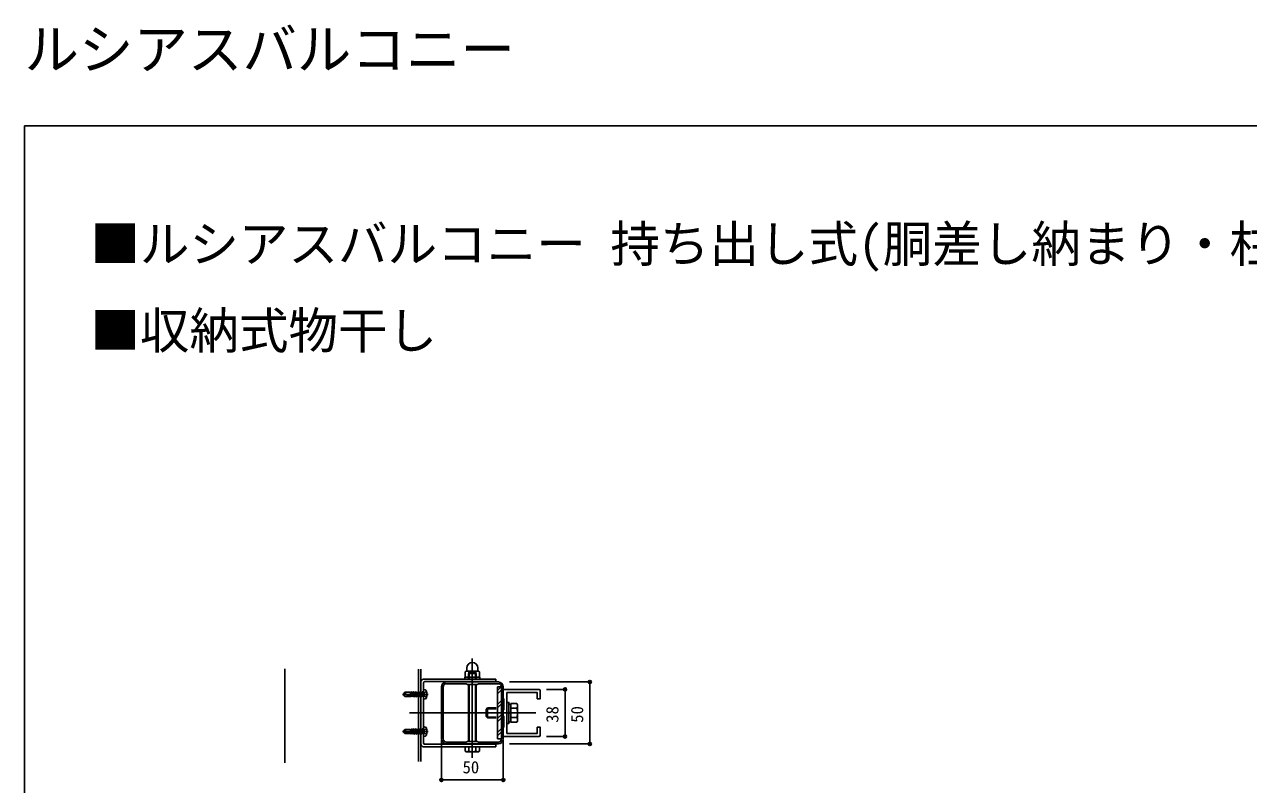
# Model space of a CAD drawing. Units: millimetres, scale not verified. Extents: x -990 to 990, y -1600 to 1602.
# Drawn here: x -990 to -1, y 988 to 1602 of the extents above; entities that cross this region are included whole.
import ezdxf
from ezdxf.enums import TextEntityAlignment as Align

# ---------------------------------------------------------------- set-up
doc = ezdxf.new("R2010")
doc.units = ezdxf.units.MM
doc.header["$LTSCALE"] = 8
for name, color, linetype in [('0-1_USER1', 3, 'Continuous'), ('0-2_YKK_11', 7, 'Continuous'), ('0-3_YKK_12', 2, 'Continuous'), ('0-4_YKK_13', 4, 'Continuous'), ('0-5_YKK_D', 6, 'Continuous'), ('0-6_YKK_ZWAK', 7, 'Continuous')]:
    doc.layers.add(name, color=color, linetype=linetype)
doc.styles.add('ＭＳ ゴシック', font='')
doc.styles.get('ＭＳ ゴシック').set_extended_font_data('MS Gothic')

msp = doc.modelspace()

# ---------------------------------------------------------------- linework, layer by layer
at = {"layer": '0-2_YKK_11'}
msp.add_line((-604.687, 1067.116), (-604.687, 1046.116), dxfattribs=at)
for points in [[(-607.287, 1071.116), (-627.546, 1071.116), (-627.824, 1070.929), (-628.287, 1070.616), (-628.751, 1070.929), (-629.029, 1071.116), (-649.287, 1071.116)], [(-649.287, 1069.716), (-633.327, 1069.716), (-632.287, 1069.116), (-628.287, 1069.116), (-624.287, 1069.116), (-623.248, 1069.716), (-607.287, 1069.716)], [(-653.287, 1067.116), (-653.287, 1066.416), (-653.237, 1066.25), (-653.187, 1066.085), (-653.187, 1046.116), (-653.187, 1026.148), (-653.237, 1025.982), (-653.287, 1025.816), (-653.287, 1025.116)], [(-651.887, 1025.116), (-651.887, 1046.116), (-651.887, 1067.116)], [(-604.687, 1067.116), (-604.687, 1046.116), (-604.687, 1025.116)], [(-603.287, 1025.116), (-603.287, 1025.816), (-603.337, 1025.982), (-603.387, 1026.148), (-603.387, 1046.116), (-603.387, 1066.085), (-603.337, 1066.25), (-603.287, 1066.416), (-603.287, 1067.116)], [(-574.387, 1065.116), (-603.387, 1065.116), (-603.387, 1057.616), (-602.887, 1057.616), (-602.887, 1048.616), (-603.387, 1048.616), (-603.387, 1043.616), (-602.887, 1043.616), (-602.887, 1034.616), (-603.387, 1034.616), (-603.387, 1027.116), (-574.387, 1027.116)], [(-600.387, 1029.616), (-600.387, 1062.616), (-575.887, 1062.616), (-575.887, 1057.616), (-573.387, 1057.616), (-573.387, 1064.116)], [(-573.387, 1028.116), (-573.387, 1034.616), (-575.887, 1034.616), (-575.887, 1029.616), (-600.387, 1029.616)], [(-607.287, 1022.516), (-623.248, 1022.516), (-624.287, 1023.116), (-628.287, 1023.116), (-632.287, 1023.116), (-633.327, 1022.516), (-649.287, 1022.516)], [(-649.287, 1021.116), (-629.029, 1021.116), (-628.751, 1021.304), (-628.287, 1021.616), (-627.824, 1021.304), (-627.546, 1021.116), (-607.287, 1021.116)]]:
    msp.add_lwpolyline(points, dxfattribs=at)
for centre, radius, start, end in [((-649.287, 1067.116), 4, 90.00001, 179.99999), ((-649.287, 1067.116), 2.6, 90.00001, 179.99999), ((-607.287, 1067.116), 4, 0.00001, 89.99999), ((-607.287, 1067.116), 2.6, 0.00001, 89.99999), ((-574.387, 1064.116), 1, 0, 90), ((-649.287, 1025.116), 4, 180.00001, 269.99999), ((-649.287, 1025.116), 2.6, 180.00001, 269.99999), ((-607.287, 1025.116), 4, 270.00001, 359.99999), ((-607.287, 1025.116), 2.6, 270.00001, 359.99999), ((-574.387, 1028.116), 1, 270, 0)]:
    msp.add_arc(centre, radius, start, end, dxfattribs=at)
at = {"layer": '0-3_YKK_12'}
for p, q in [((-779.788, 1081.748), (-779.788, 1005.92)), ((-671.788, 1006.868), (-671.788, 1081.333)), ((-669.788, 1081.481), (-669.788, 1006.864)), ((-652.477, 1046.116), (-580.658, 1046.116))]:
    msp.add_line(p, q, dxfattribs=at)
at = {"layer": '0-4_YKK_13'}
for p, q in [((-628.287, 1009.866), (-628.287, 1090.011)), ((-633.287, 1079.866), (-634.061, 1079.42)), ((-634.061, 1075.313), (-634.061, 1079.42)), ((-623.287, 1079.866), (-633.287, 1079.866)), ((-632.787, 1082.366), (-632.787, 1080.366)), ((-631.287, 1077.866), (-630.287, 1078.866)), ((-631.287, 1077.866), (-631.287, 1073.366)), ((-631.287, 1077.866), (-625.287, 1077.866)), ((-631.174, 1075.313), (-631.174, 1079.42)), ((-630.747, 1078.406), (-630.747, 1073.366)), ((-626.287, 1078.866), (-630.287, 1078.866)), ((-625.287, 1077.866), (-626.287, 1078.866)), ((-625.827, 1078.406), (-625.827, 1073.366)), ((-625.401, 1075.313), (-625.401, 1079.42)), ((-625.287, 1073.366), (-625.287, 1077.866)), ((-623.787, 1082.366), (-623.787, 1080.366)), ((-623.287, 1079.866), (-622.514, 1079.42)), ((-622.514, 1075.313), (-622.514, 1079.42)), ((-669.788, 1071.366), (-669.788, 1020.866)), ((-609.288, 1073.366), (-667.788, 1073.366)), ((-667.788, 1021.866), (-667.788, 1070.366)), ((-609.288, 1071.366), (-666.788, 1071.366)), ((-633.287, 1074.866), (-634.061, 1075.313)), ((-623.287, 1074.866), (-633.287, 1074.866)), ((-631.337, 1074.866), (-631.337, 1073.366)), ((-631.287, 1069.116), (-631.287, 1023.116)), ((-630.747, 1069.116), (-630.747, 1023.116)), ((-625.827, 1069.116), (-625.827, 1023.116)), ((-625.287, 1023.116), (-625.287, 1069.116)), ((-625.237, 1074.866), (-625.237, 1073.366)), ((-623.287, 1074.866), (-622.514, 1075.313)), ((-609.288, 1071.366), (-609.288, 1073.366)), ((-663.988, 1061.116), (-684.788, 1061.116)), ((-683.788, 1061.116), (-682.725, 1062.816)), ((-683.788, 1061.116), (-682.725, 1059.416)), ((-683.561, 1061.212), (-678.288, 1059.799)), ((-678.288, 1062.816), (-682.725, 1062.816)), ((-678.288, 1059.416), (-682.725, 1059.416)), ((-678.288, 1059.416), (-678.288, 1062.816)), ((-678.088, 1062.591), (-678.288, 1062.816)), ((-677.658, 1059.016), (-678.288, 1062.362)), ((-677.758, 1059.016), (-678.288, 1061.83)), ((-678.288, 1060.271), (-678.119, 1059.641)), ((-678.288, 1059.641), (-678.119, 1059.641)), ((-678.119, 1059.641), (-677.758, 1059.016)), ((-678.088, 1062.591), (-677.509, 1062.591)), ((-677.297, 1059.641), (-678.088, 1062.591)), ((-677.758, 1059.016), (-677.658, 1059.016)), ((-677.297, 1059.641), (-677.658, 1059.016)), ((-677.509, 1062.591), (-676.719, 1059.641)), ((-677.297, 1059.641), (-676.719, 1059.641)), ((-676.358, 1059.016), (-677.149, 1063.216)), ((-676.258, 1059.016), (-677.049, 1063.216)), ((-676.688, 1062.591), (-677.049, 1063.216)), ((-676.719, 1059.641), (-676.358, 1059.016)), ((-675.897, 1059.641), (-676.688, 1062.591)), ((-676.688, 1062.591), (-676.109, 1062.591)), ((-676.358, 1059.016), (-676.258, 1059.016)), ((-675.897, 1059.641), (-676.258, 1059.016)), ((-676.109, 1062.591), (-675.319, 1059.641)), ((-675.897, 1059.641), (-673.919, 1059.641)), ((-674.958, 1059.016), (-675.749, 1063.216)), ((-674.858, 1059.016), (-675.649, 1063.216)), ((-675.288, 1062.591), (-675.649, 1063.216)), ((-675.319, 1059.641), (-674.958, 1059.016)), ((-674.497, 1059.641), (-675.288, 1062.591)), ((-675.288, 1062.591), (-674.709, 1062.591)), ((-674.958, 1059.016), (-674.858, 1059.016)), ((-674.497, 1059.641), (-674.858, 1059.016)), ((-674.709, 1062.591), (-674.349, 1063.216)), ((-674.709, 1062.591), (-673.919, 1059.641)), ((-673.558, 1059.016), (-674.349, 1063.216)), ((-674.349, 1063.216), (-674.249, 1063.216)), ((-673.458, 1059.016), (-674.249, 1063.216)), ((-673.888, 1062.591), (-674.249, 1063.216)), ((-673.097, 1059.641), (-673.888, 1062.591)), ((-673.888, 1062.591), (-673.309, 1062.591)), ((-673.097, 1059.641), (-673.458, 1059.016)), ((-673.309, 1062.591), (-672.949, 1063.216)), ((-673.309, 1062.591), (-672.519, 1059.641)), ((-673.097, 1059.641), (-672.519, 1059.641)), ((-672.158, 1059.016), (-672.949, 1063.216)), ((-672.949, 1063.216), (-672.849, 1063.216)), ((-672.058, 1059.016), (-672.849, 1063.216)), ((-672.488, 1062.591), (-672.849, 1063.216)), ((-672.519, 1059.641), (-672.158, 1059.016)), ((-671.697, 1059.641), (-672.488, 1062.591)), ((-672.488, 1062.591), (-671.909, 1062.591)), ((-672.158, 1059.016), (-672.058, 1059.016)), ((-671.697, 1059.641), (-672.058, 1059.016)), ((-671.909, 1062.591), (-671.549, 1063.216)), ((-671.909, 1062.591), (-671.119, 1059.641)), ((-671.697, 1059.641), (-671.119, 1059.641)), ((-671.549, 1063.216), (-671.449, 1063.216)), ((-670.758, 1059.016), (-671.549, 1063.216)), ((-671.088, 1062.591), (-671.449, 1063.216)), ((-670.658, 1059.016), (-671.449, 1063.216)), ((-671.088, 1062.591), (-670.509, 1062.591)), ((-670.297, 1059.641), (-671.088, 1062.591)), ((-670.297, 1059.641), (-670.658, 1059.016)), ((-670.509, 1062.591), (-670.149, 1063.216)), ((-670.509, 1062.591), (-669.719, 1059.641)), ((-670.297, 1059.641), (-669.719, 1059.641)), ((-670.149, 1063.216), (-670.049, 1063.216)), ((-669.358, 1059.016), (-670.149, 1063.216)), ((-669.688, 1062.591), (-670.049, 1063.216)), ((-669.258, 1059.016), (-670.049, 1063.216)), ((-669.688, 1062.591), (-669.109, 1062.591)), ((-668.897, 1059.641), (-669.688, 1062.591)), ((-668.897, 1059.641), (-669.258, 1059.016)), ((-669.109, 1062.591), (-668.749, 1063.216)), ((-669.109, 1062.591), (-668.319, 1059.641)), ((-668.897, 1059.641), (-668.288, 1059.641)), ((-668.749, 1063.216), (-668.649, 1063.216)), ((-668.288, 1060.767), (-668.749, 1063.216)), ((-668.288, 1062.591), (-668.649, 1063.216)), ((-668.288, 1061.299), (-668.649, 1063.216)), ((-668.188, 1062.816), (-668.288, 1062.816)), ((-668.288, 1059.416), (-668.288, 1062.816)), ((-668.188, 1059.416), (-668.288, 1059.416)), ((-667.152, 1062.374), (-667.821, 1061.116)), ((-666.308, 1064.72), (-667.788, 1065.116)), ((-667.788, 1065.116), (-667.788, 1057.116)), ((-665.221, 1063.316), (-667.152, 1062.374)), ((-607.887, 1064.343), (-605.114, 1067.116)), ((-607.887, 1061.514), (-604.687, 1064.714)), ((-666.308, 1057.513), (-667.788, 1057.116)), ((-617.187, 1048.916), (-615.987, 1050.116)), ((-617.187, 1048.916), (-617.187, 1043.316)), ((-616.635, 1049.468), (-608.987, 1049.468)), ((-615.987, 1050.116), (-615.987, 1042.116)), ((-608.987, 1050.116), (-615.987, 1050.116)), ((-607.887, 1053.029), (-604.687, 1056.229)), ((-607.887, 1050.201), (-604.687, 1053.401)), ((-597.187, 1053.166), (-598.787, 1053.166)), ((-597.187, 1053.622), (-592.268, 1053.622)), ((-597.187, 1038.611), (-597.187, 1053.622)), ((-597.187, 1042.116), (-597.187, 1050.116)), ((-597.187, 1049.869), (-592.268, 1049.869)), ((-591.687, 1052.616), (-592.268, 1053.622)), ((-591.687, 1039.616), (-591.687, 1052.616)), ((-678.932, 1046.116), (-600.478, 1046.116)), ((-589.187, 1046.116), (-619.687, 1046.116)), ((-618.181, 1046.116), (-599.102, 1046.116)), ((-617.187, 1043.316), (-615.987, 1042.116)), ((-616.635, 1042.764), (-608.987, 1042.764)), ((-615.987, 1042.116), (-608.987, 1042.116)), ((-607.887, 1041.715), (-604.687, 1044.915)), ((-607.887, 1038.887), (-604.687, 1042.087)), ((-577.087, 1046.116), (-607.587, 1046.116)), ((-597.187, 1046.366), (-598.787, 1046.366)), ((-597.187, 1045.866), (-598.787, 1045.866)), ((-598.787, 1039.066), (-597.187, 1039.066)), ((-597.187, 1042.363), (-592.268, 1042.363)), ((-597.187, 1038.611), (-592.268, 1038.611)), ((-591.687, 1039.616), (-592.268, 1038.611)), ((-663.988, 1031.116), (-684.788, 1031.116)), ((-683.788, 1031.116), (-682.725, 1032.816)), ((-683.788, 1031.116), (-682.725, 1029.416)), ((-683.561, 1031.212), (-678.288, 1029.799)), ((-678.288, 1032.816), (-682.725, 1032.816)), ((-678.288, 1029.416), (-682.725, 1029.416)), ((-678.288, 1029.416), (-678.288, 1032.816)), ((-678.088, 1032.591), (-678.288, 1032.816)), ((-677.658, 1029.016), (-678.288, 1032.362)), ((-677.758, 1029.016), (-678.288, 1031.83)), ((-678.288, 1030.271), (-678.119, 1029.641)), ((-678.288, 1029.641), (-678.119, 1029.641)), ((-678.119, 1029.641), (-677.758, 1029.016)), ((-678.088, 1032.591), (-677.509, 1032.591)), ((-677.297, 1029.641), (-678.088, 1032.591)), ((-677.758, 1029.016), (-677.658, 1029.016)), ((-677.297, 1029.641), (-677.658, 1029.016)), ((-677.509, 1032.591), (-676.719, 1029.641)), ((-677.297, 1029.641), (-676.719, 1029.641)), ((-676.358, 1029.016), (-677.149, 1033.216)), ((-676.258, 1029.016), (-677.049, 1033.216)), ((-676.688, 1032.591), (-677.049, 1033.216)), ((-676.719, 1029.641), (-676.358, 1029.016)), ((-675.897, 1029.641), (-676.688, 1032.591)), ((-676.688, 1032.591), (-676.109, 1032.591)), ((-676.358, 1029.016), (-676.258, 1029.016)), ((-675.897, 1029.641), (-676.258, 1029.016)), ((-676.109, 1032.591), (-675.319, 1029.641)), ((-675.897, 1029.641), (-673.919, 1029.641)), ((-674.958, 1029.016), (-675.749, 1033.216)), ((-674.858, 1029.016), (-675.649, 1033.216)), ((-675.288, 1032.591), (-675.649, 1033.216)), ((-675.319, 1029.641), (-674.958, 1029.016)), ((-674.497, 1029.641), (-675.288, 1032.591)), ((-675.288, 1032.591), (-674.709, 1032.591)), ((-674.958, 1029.016), (-674.858, 1029.016)), ((-674.497, 1029.641), (-674.858, 1029.016)), ((-674.709, 1032.591), (-674.349, 1033.216)), ((-674.709, 1032.591), (-673.919, 1029.641)), ((-673.558, 1029.016), (-674.349, 1033.216)), ((-674.349, 1033.216), (-674.249, 1033.216)), ((-673.458, 1029.016), (-674.249, 1033.216)), ((-673.888, 1032.591), (-674.249, 1033.216)), ((-673.097, 1029.641), (-673.888, 1032.591)), ((-673.888, 1032.591), (-673.309, 1032.591)), ((-673.097, 1029.641), (-673.458, 1029.016)), ((-673.309, 1032.591), (-672.949, 1033.216)), ((-673.309, 1032.591), (-672.519, 1029.641)), ((-673.097, 1029.641), (-672.519, 1029.641)), ((-672.158, 1029.016), (-672.949, 1033.216)), ((-672.949, 1033.216), (-672.849, 1033.216)), ((-672.058, 1029.016), (-672.849, 1033.216)), ((-672.488, 1032.591), (-672.849, 1033.216)), ((-672.519, 1029.641), (-672.158, 1029.016)), ((-671.697, 1029.641), (-672.488, 1032.591)), ((-672.488, 1032.591), (-671.909, 1032.591)), ((-672.158, 1029.016), (-672.058, 1029.016)), ((-671.697, 1029.641), (-672.058, 1029.016)), ((-671.909, 1032.591), (-671.549, 1033.216)), ((-671.909, 1032.591), (-671.119, 1029.641)), ((-671.697, 1029.641), (-671.119, 1029.641)), ((-671.549, 1033.216), (-671.449, 1033.216)), ((-670.758, 1029.016), (-671.549, 1033.216)), ((-671.088, 1032.591), (-671.449, 1033.216)), ((-670.658, 1029.016), (-671.449, 1033.216)), ((-671.088, 1032.591), (-670.509, 1032.591)), ((-670.297, 1029.641), (-671.088, 1032.591)), ((-670.297, 1029.641), (-670.658, 1029.016)), ((-670.509, 1032.591), (-670.149, 1033.216)), ((-670.509, 1032.591), (-669.719, 1029.641)), ((-670.297, 1029.641), (-669.719, 1029.641)), ((-670.149, 1033.216), (-670.049, 1033.216)), ((-669.358, 1029.016), (-670.149, 1033.216)), ((-669.688, 1032.591), (-670.049, 1033.216)), ((-669.258, 1029.016), (-670.049, 1033.216)), ((-669.688, 1032.591), (-669.109, 1032.591)), ((-668.897, 1029.641), (-669.688, 1032.591)), ((-668.897, 1029.641), (-669.258, 1029.016)), ((-669.109, 1032.591), (-668.749, 1033.216)), ((-669.109, 1032.591), (-668.319, 1029.641)), ((-668.897, 1029.641), (-668.288, 1029.641)), ((-668.749, 1033.216), (-668.649, 1033.216)), ((-668.288, 1030.767), (-668.749, 1033.216)), ((-668.288, 1032.591), (-668.649, 1033.216)), ((-668.288, 1031.299), (-668.649, 1033.216)), ((-668.188, 1032.816), (-668.288, 1032.816)), ((-668.288, 1029.416), (-668.288, 1032.816)), ((-668.188, 1029.416), (-668.288, 1029.416)), ((-667.152, 1032.374), (-667.821, 1031.116)), ((-666.308, 1034.72), (-667.788, 1035.116)), ((-667.788, 1035.116), (-667.788, 1027.116)), ((-665.221, 1033.316), (-667.152, 1032.374)), ((-607.887, 1030.402), (-604.687, 1033.602)), ((-607.887, 1027.573), (-604.687, 1030.773)), ((-666.308, 1027.513), (-667.788, 1027.116)), ((-609.288, 1018.866), (-667.788, 1018.866)), ((-609.288, 1020.866), (-666.788, 1020.866)), ((-634.061, 1018.866), (-634.061, 1015.313)), ((-634.061, 1018.866), (-622.514, 1018.866)), ((-631.287, 1021.116), (-631.287, 1020.866)), ((-631.174, 1018.866), (-631.174, 1015.313)), ((-630.747, 1021.116), (-630.747, 1020.866)), ((-625.827, 1021.116), (-625.827, 1020.866)), ((-625.401, 1018.866), (-625.401, 1015.313)), ((-625.287, 1020.866), (-625.287, 1021.116)), ((-622.514, 1018.866), (-622.514, 1015.313)), ((-609.288, 1018.866), (-609.288, 1020.866)), ((-604.687, 1025.116), (-607.887, 1025.116)), ((-633.287, 1014.866), (-634.061, 1015.313)), ((-633.287, 1014.866), (-623.287, 1014.866)), ((-623.287, 1014.866), (-622.514, 1015.313))]:
    msp.add_line(p, q, dxfattribs=at)
for points in [[(-634.387, 1073.366), (-622.187, 1073.366), (-622.187, 1074.866), (-634.387, 1074.866)], [(-600.387, 1054.616), (-600.387, 1037.616), (-598.787, 1037.616), (-598.787, 1054.616)]]:
    msp.add_lwpolyline(points, close=True, dxfattribs=at)
for points in [[(-677.509, 1062.591), (-677.149, 1063.216), (-677.049, 1063.216)], [(-676.109, 1062.591), (-675.749, 1063.216), (-675.649, 1063.216)], [(-673.919, 1059.641), (-673.558, 1059.016), (-673.458, 1059.016)], [(-671.119, 1059.641), (-670.758, 1059.016), (-670.658, 1059.016)], [(-669.719, 1059.641), (-669.358, 1059.016), (-669.258, 1059.016)], [(-665.221, 1058.916), (-667.152, 1059.858), (-667.821, 1061.116)], [(-604.687, 1025.116), (-604.687, 1067.116), (-607.887, 1067.116), (-607.887, 1025.116)], [(-677.509, 1032.591), (-677.149, 1033.216), (-677.049, 1033.216)], [(-676.109, 1032.591), (-675.749, 1033.216), (-675.649, 1033.216)], [(-673.919, 1029.641), (-673.558, 1029.016), (-673.458, 1029.016)], [(-671.119, 1029.641), (-670.758, 1029.016), (-670.658, 1029.016)], [(-669.719, 1029.641), (-669.358, 1029.016), (-669.258, 1029.016)], [(-665.221, 1028.916), (-667.152, 1029.858), (-667.821, 1031.116)]]:
    msp.add_lwpolyline(points, dxfattribs=at)
for centre, radius, start, end in [((-632.618, 1077.31), 2.556, 55.61575, 124.38425), ((-633.287, 1080.366), 0.5, 270, 0), ((-628.287, 1082.366), 4.5, 0, 180), ((-628.287, 1070.313), 9.553, 72.41205, 107.58795), ((-623.957, 1077.31), 2.556, 55.61575, 124.38425), ((-623.287, 1080.366), 0.5, 180, 270), ((-667.788, 1071.366), 2, 90, 180), ((-666.788, 1070.366), 1, 90, 180), ((-632.618, 1077.422), 2.556, 235.61575, 304.38425), ((-628.287, 1084.42), 9.553, 252.41205, 287.58795), ((-623.957, 1077.422), 2.556, 235.61575, 304.38425), ((-683.613, 1061.019), 0.2, 75, 148), ((-684.695, 1061.277), 2.5, 350.31336, 38.01351), ((-668.188, 1063.216), 0.4, 270, 0), ((-668.188, 1059.016), 0.4, 0, 90), ((-666.671, 1063.368), 1.4, 14.32332, 75), ((-666.671, 1058.865), 1.4, 285, 345.67668), ((-675.488, 1061.116), 10.5, 345.67668, 14.32332), ((-595.01, 1051.745), 3.323, 325.61575, 34.38425), ((-604.107, 1046.116), 12.419, 342.41205, 17.58795), ((-595.01, 1040.487), 3.323, 325.61575, 34.38425), ((-683.613, 1031.019), 0.2, 75, 148), ((-684.695, 1031.277), 2.5, 350.31336, 38.01351), ((-668.188, 1033.216), 0.4, 270, 0), ((-668.188, 1029.016), 0.4, 0, 90), ((-666.671, 1033.368), 1.4, 14.32332, 75), ((-666.671, 1028.865), 1.4, 285, 345.67668), ((-675.488, 1031.116), 10.5, 345.67668, 14.32332), ((-667.788, 1020.866), 2, 180, 270), ((-666.788, 1021.866), 1, 180, 270), ((-632.618, 1017.422), 2.556, 235.61575, 304.38425), ((-628.287, 1024.42), 9.553, 252.41205, 287.58795), ((-623.957, 1017.422), 2.556, 235.61575, 304.38425)]:
    msp.add_arc(centre, radius, start, end, dxfattribs=at)
at = {"layer": '0-5_YKK_D'}
for p, q in [((-598.387, 1071.116), (-532.387, 1071.116)), ((-533.387, 1021.116), (-533.387, 1071.116)), ((-568.387, 1065.116), (-552.387, 1065.116)), ((-553.387, 1027.116), (-553.387, 1065.116)), ((-653.287, 1024.116), (-653.287, 991.016)), ((-603.287, 1024.116), (-603.287, 991.016)), ((-598.387, 1021.116), (-532.387, 1021.116)), ((-568.387, 1027.116), (-552.387, 1027.116)), ((-653.287, 992.016), (-603.287, 992.016))]:
    msp.add_line(p, q, dxfattribs=at)
for centre in [(-533.387, 1071.116), (-553.387, 1065.116), (-553.387, 1027.116), (-533.387, 1021.116), (-653.287, 992.016), (-603.287, 992.016)]:
    msp.add_circle(centre, 1.275, dxfattribs=at)
at = {"layer": '0-6_YKK_ZWAK'}
msp.add_line((-990, 1520), (990, 1520), dxfattribs=at)
msp.add_lwpolyline([(990, -1600), (-990, -1600), (-990, 1520)], dxfattribs=at)

# ---------------------------------------------------------------- texts
at = {"layer": '0-1_USER1', "style": 'ＭＳ ゴシック'}
for s, height, p in [('ルシアスバルコニー ', 32.26, (-990, 1556)), ('■ルシアスバルコニー 持ち出し式(胴差し納まり・柱芯納まり)共通オプション ', 29.33, (-936.793, 1401.237)), ('■収納式物干し ', 29.33, (-936.793, 1331.237))]:
    msp.add_text(s, height=height, dxfattribs=at).set_placement(p, align=Align.BOTTOM_LEFT)
at = {"layer": '0-5_YKK_D', "style": 'ＭＳ ゴシック'}
for s, p in [('38', (-555.787, 1038.196)), ('50', (-535.787, 1038.196))]:
    msp.add_text(s, height=9.897, rotation=90, dxfattribs=at).set_placement(p, align=Align.BOTTOM_LEFT)
msp.add_text('50', height=9.897, dxfattribs=at).set_placement((-636.207, 994.416), align=Align.BOTTOM_LEFT)

doc.saveas('drawing.dxf')
